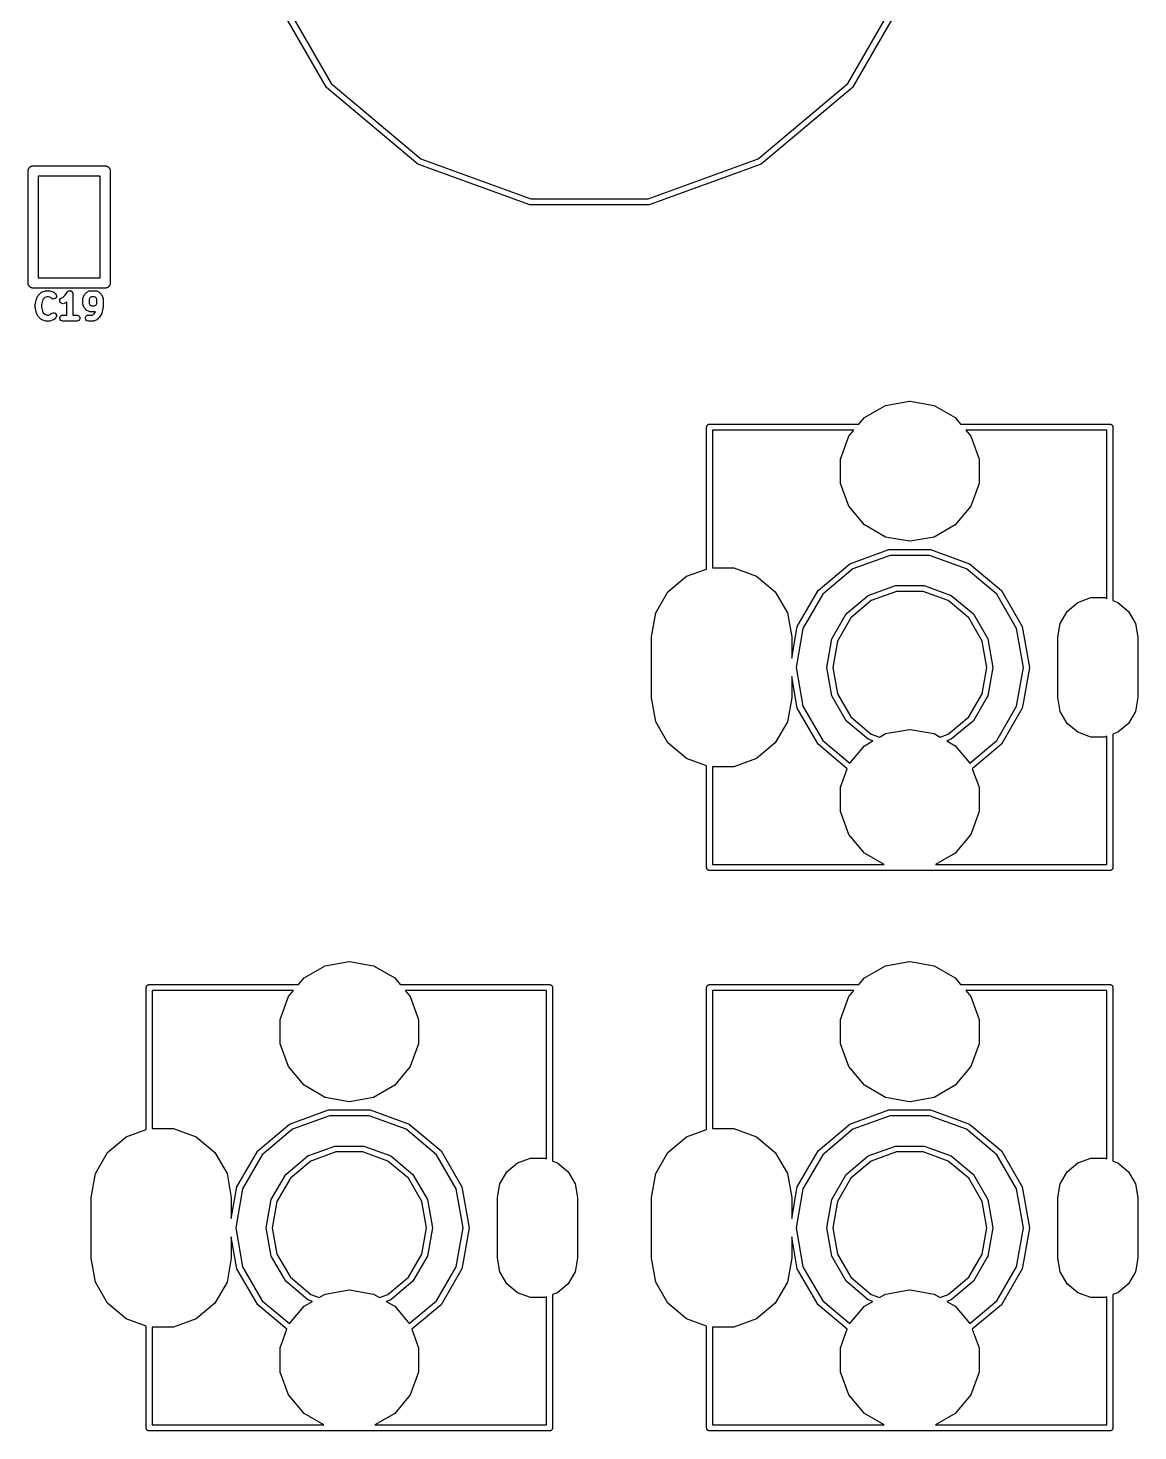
# Model space of a CAD drawing. Extents: x 12 to 77, y -112 to -11.
# Drawn here: x 47.97 to 75.7, y -111.58 to -76.53 of the extents above; entities that cross this region are included whole.
import ezdxf

# ---------------------------------------------------------------- set-up
doc = ezdxf.new("R2010")
doc.units = 0
doc.header["$MEASUREMENT"] = 0
doc.layers.add('BLACK', color=7, linetype='CONTINUOUS')

msp = doc.modelspace()

# ---------------------------------------------------------------- linework, layer by layer
at = {"layer": 'Black'}
for p, q in [((55.4312, -78.0119), (53.9421, -75.4328)), ((54.0831, -75.3815), (55.5461, -77.9155)), ((68.4539, -77.9155), (69.9169, -75.3815)), ((70.0579, -75.4328), (68.5688, -78.0119)), ((57.7125, -79.9262), (55.4312, -78.0119)), ((55.5461, -77.9155), (57.7875, -79.7963)), ((66.2125, -79.7963), (68.4539, -77.9155)), ((68.5688, -78.0119), (66.2875, -79.9262)), ((57.7875, -79.7963), (60.537, -80.797)), ((63.463, -80.797), (66.2125, -79.7963)), ((47.973, -80.1), (47.9749, -80.0891)), ((47.973, -82.9), (47.973, -80.1)), ((47.9749, -80.0779), (47.9787, -80.0675)), ((47.9749, -80.0891), (47.9749, -80.0779)), ((47.9787, -80.0675), (47.9807, -80.0566)), ((47.9807, -80.0566), (47.9862, -80.0469)), ((47.9862, -80.0469), (47.99, -80.0365)), ((47.99, -80.0365), (47.9972, -80.028)), ((47.9972, -80.028), (48.0027, -80.0184)), ((48.0027, -80.0184), (48.0112, -80.0112)), ((48.0112, -80.0112), (48.0184, -80.0027)), ((48.0184, -80.0027), (48.028, -79.9972)), ((48.028, -79.9972), (48.0365, -79.99)), ((48.0365, -79.99), (48.0469, -79.9862)), ((48.0469, -79.9862), (48.0566, -79.9807)), ((48.0566, -79.9807), (48.0675, -79.9787)), ((48.0675, -79.9787), (48.0779, -79.9749)), ((48.0779, -79.9749), (48.0891, -79.9749)), ((48.0891, -79.9749), (48.1, -79.973)), ((48.1, -79.973), (49.9, -79.973)), ((49.773, -80.227), (48.227, -80.227)), ((48.227, -80.227), (48.227, -82.773)), ((49.773, -82.773), (49.773, -80.227)), ((49.9, -79.973), (49.9109, -79.9749)), ((49.9109, -79.9749), (49.9221, -79.9749)), ((49.9221, -79.9749), (49.9325, -79.9787)), ((49.9325, -79.9787), (49.9434, -79.9807)), ((49.9434, -79.9807), (49.9531, -79.9862)), ((49.9531, -79.9862), (49.9635, -79.99)), ((49.9635, -79.99), (49.972, -79.9972)), ((49.972, -79.9972), (49.9816, -80.0027)), ((49.9816, -80.0027), (49.9888, -80.0112)), ((49.9888, -80.0112), (49.9973, -80.0184)), ((49.9973, -80.0184), (50.0028, -80.028)), ((50.0028, -80.028), (50.01, -80.0365)), ((50.01, -80.0365), (50.0138, -80.0469)), ((50.0138, -80.0469), (50.0193, -80.0566)), ((50.0193, -80.0566), (50.0213, -80.0675)), ((50.0213, -80.0675), (50.0251, -80.0779)), ((50.0251, -80.0779), (50.0251, -80.0891)), ((50.0251, -80.0891), (50.027, -80.1)), ((50.027, -80.1), (50.027, -82.9)), ((60.511, -80.9447), (57.7125, -79.9262)), ((66.2875, -79.9262), (63.489, -80.9447)), ((63.489, -80.9447), (60.511, -80.9447)), ((60.537, -80.797), (63.463, -80.797)), ((47.9749, -82.9109), (47.973, -82.9)), ((47.9749, -82.9221), (47.9749, -82.9109)), ((47.9787, -82.9325), (47.9749, -82.9221)), ((47.9807, -82.9434), (47.9787, -82.9325)), ((47.9862, -82.9531), (47.9807, -82.9434)), ((47.99, -82.9635), (47.9862, -82.9531)), ((47.9972, -82.972), (47.99, -82.9635)), ((48.0027, -82.9816), (47.9972, -82.972)), ((48.0112, -82.9888), (48.0027, -82.9816)), ((48.0184, -82.9973), (48.0112, -82.9888)), ((48.028, -83.0028), (48.0184, -82.9973)), ((48.0365, -83.01), (48.028, -83.0028)), ((48.0469, -83.0138), (48.0365, -83.01)), ((48.0566, -83.0193), (48.0469, -83.0138)), ((48.0675, -83.0213), (48.0566, -83.0193)), ((48.0779, -83.0251), (48.0675, -83.0213)), ((48.0891, -83.0251), (48.0779, -83.0251)), ((48.1, -83.027), (48.0891, -83.0251)), ((49.9, -83.027), (48.1, -83.027)), ((48.227, -82.773), (49.773, -82.773)), ((49.9109, -83.0251), (49.9, -83.027)), ((49.9221, -83.0251), (49.9109, -83.0251)), ((49.9325, -83.0213), (49.9221, -83.0251)), ((49.9434, -83.0193), (49.9325, -83.0213)), ((49.9531, -83.0138), (49.9434, -83.0193)), ((49.9635, -83.01), (49.9531, -83.0138)), ((49.972, -83.0028), (49.9635, -83.01)), ((49.9816, -82.9973), (49.972, -83.0028)), ((49.9888, -82.9888), (49.9816, -82.9973)), ((49.9973, -82.9816), (49.9888, -82.9888)), ((50.0028, -82.972), (49.9973, -82.9816)), ((50.01, -82.9635), (50.0028, -82.972)), ((50.0138, -82.9531), (50.01, -82.9635)), ((50.0193, -82.9434), (50.0138, -82.9531)), ((50.0213, -82.9325), (50.0193, -82.9434)), ((50.0251, -82.9221), (50.0213, -82.9325)), ((50.027, -82.9), (50.0251, -82.9109)), ((50.0251, -82.9109), (50.0251, -82.9221)), ((48.1568, -83.4089), (48.1858, -83.2928)), ((48.1858, -83.2928), (48.1892, -83.2852)), ((48.1892, -83.2852), (48.1916, -83.2772)), ((48.1916, -83.2772), (48.2206, -83.2192)), ((48.2206, -83.2192), (48.2279, -83.2094)), ((48.2279, -83.2094), (48.2349, -83.1994)), ((48.2349, -83.1994), (48.293, -83.1413)), ((48.293, -83.1413), (48.2966, -83.1388)), ((48.2966, -83.1388), (48.2995, -83.1355)), ((48.2995, -83.1355), (48.3073, -83.1313)), ((48.3317, -83.3379), (48.3069, -83.4368)), ((48.3073, -83.1313), (48.3147, -83.1261)), ((48.3147, -83.1261), (48.3189, -83.125)), ((48.3189, -83.125), (48.3228, -83.1229)), ((48.3228, -83.1229), (48.4098, -83.0939)), ((48.3514, -83.2984), (48.3317, -83.3379)), ((48.388, -83.2618), (48.3514, -83.2984)), ((48.4463, -83.2424), (48.388, -83.2618)), ((48.4098, -83.0939), (48.4219, -83.0921)), ((48.4219, -83.0921), (48.4339, -83.09)), ((48.4339, -83.09), (48.492, -83.09)), ((48.4796, -83.2424), (48.4463, -83.2424)), ((48.5379, -83.2618), (48.4796, -83.2424)), ((48.492, -83.09), (48.504, -83.0921)), ((48.504, -83.0921), (48.5161, -83.0939)), ((48.5161, -83.0939), (48.6032, -83.1229)), ((48.5542, -83.2781), (48.5379, -83.2618)), ((48.5759, -83.2933), (48.5542, -83.2781)), ((48.6015, -83.3001), (48.5759, -83.2933)), ((48.6278, -83.2978), (48.6015, -83.3001)), ((48.6032, -83.1229), (48.607, -83.125)), ((48.607, -83.125), (48.6113, -83.1261)), ((48.6113, -83.1261), (48.6186, -83.1313)), ((48.6186, -83.1313), (48.6265, -83.1355)), ((48.6265, -83.1355), (48.6294, -83.1388)), ((48.6518, -83.2866), (48.6278, -83.2978)), ((48.6294, -83.1388), (48.633, -83.1413)), ((48.633, -83.1413), (48.662, -83.1703)), ((48.6705, -83.2679), (48.6518, -83.2866)), ((48.662, -83.1703), (48.6772, -83.192)), ((48.6817, -83.244), (48.6705, -83.2679)), ((48.6772, -83.192), (48.684, -83.2176)), ((48.684, -83.2176), (48.6817, -83.244)), ((48.7643, -83.3358), (48.7704, -83.31)), ((48.7673, -83.3621), (48.7643, -83.3358)), ((48.7791, -83.3857), (48.7673, -83.3621)), ((48.7704, -83.31), (48.785, -83.288)), ((48.7984, -83.4039), (48.7791, -83.3857)), ((48.785, -83.288), (48.8063, -83.2722)), ((48.8226, -83.4145), (48.7984, -83.4039)), ((48.8063, -83.2722), (48.8533, -83.2487)), ((48.8533, -83.2487), (48.8972, -83.2047)), ((48.9325, -83.3795), (48.8744, -83.4085)), ((48.8972, -83.2047), (48.9511, -83.1239)), ((48.9383, -83.3751), (48.9325, -83.3795)), ((48.9383, -83.6996), (48.9383, -83.3751)), ((48.9511, -83.1239), (48.954, -83.1208)), ((48.954, -83.1208), (48.9561, -83.1172)), ((48.9561, -83.1172), (48.9631, -83.1113)), ((48.9631, -83.1113), (48.9694, -83.1048)), ((48.9694, -83.1048), (48.9732, -83.1029)), ((48.9732, -83.1029), (48.9764, -83.1002)), ((48.9764, -83.1002), (48.985, -83.0971)), ((48.985, -83.0971), (48.9931, -83.093)), ((48.9931, -83.093), (48.9973, -83.0926)), ((48.9973, -83.0926), (49.0013, -83.0911)), ((49.0013, -83.0911), (49.0104, -83.0911)), ((49.0104, -83.0911), (49.0194, -83.0901)), ((49.0194, -83.0901), (49.0235, -83.0911)), ((49.0235, -83.0911), (49.0277, -83.0911)), ((49.0277, -83.0911), (49.0363, -83.0942)), ((49.0363, -83.0942), (49.0451, -83.0964)), ((49.0451, -83.0964), (49.0486, -83.0987)), ((49.0486, -83.0987), (49.0526, -83.1002)), ((49.0526, -83.1002), (49.0596, -83.106)), ((49.0596, -83.106), (49.0672, -83.1111)), ((49.0672, -83.1111), (49.0697, -83.1145)), ((49.0697, -83.1145), (49.0729, -83.1172)), ((49.0729, -83.1172), (49.0774, -83.1251)), ((49.0774, -83.1251), (49.0828, -83.1324)), ((49.0828, -83.1324), (49.084, -83.1364)), ((49.084, -83.1364), (49.0861, -83.1401)), ((49.0861, -83.1401), (49.0877, -83.1491)), ((49.0877, -83.1491), (49.0903, -83.1578)), ((49.0903, -83.1578), (49.09, -83.162)), ((49.09, -83.162), (49.0907, -83.1662)), ((49.0907, -83.1662), (49.0907, -83.6996)), ((49.3447, -83.2823), (49.3455, -83.278)), ((49.3447, -83.4274), (49.3447, -83.2823)), ((49.3452, -83.2736), (49.3478, -83.265)), ((49.3455, -83.278), (49.3452, -83.2736)), ((49.3478, -83.265), (49.3493, -83.2562)), ((49.3493, -83.2562), (49.3515, -83.2524)), ((49.3515, -83.2524), (49.3528, -83.2482)), ((49.3528, -83.2482), (49.3818, -83.1902)), ((49.3818, -83.1902), (49.3891, -83.1804)), ((49.3891, -83.1804), (49.3961, -83.1703)), ((49.3961, -83.1703), (49.4251, -83.1413)), ((49.4251, -83.1413), (49.4351, -83.1343)), ((49.4351, -83.1343), (49.4449, -83.127)), ((49.4449, -83.127), (49.503, -83.098)), ((49.5126, -83.2694), (49.4971, -83.3003)), ((49.4971, -83.3003), (49.4971, -83.4094)), ((49.503, -83.098), (49.5072, -83.0968)), ((49.5072, -83.0968), (49.511, -83.0946)), ((49.511, -83.0946), (49.5198, -83.093)), ((49.5241, -83.2578), (49.5126, -83.2694)), ((49.5198, -83.093), (49.5283, -83.0905)), ((49.555, -83.2424), (49.5241, -83.2578)), ((49.5283, -83.0905), (49.5327, -83.0907)), ((49.5327, -83.0907), (49.537, -83.09)), ((49.537, -83.09), (49.6531, -83.09)), ((49.6352, -83.2424), (49.555, -83.2424)), ((49.6661, -83.2578), (49.6352, -83.2424)), ((49.6531, -83.09), (49.6575, -83.0907)), ((49.6575, -83.0907), (49.6619, -83.0905)), ((49.6619, -83.0905), (49.6704, -83.093)), ((49.6776, -83.2694), (49.6661, -83.2578)), ((49.6704, -83.093), (49.6792, -83.0946)), ((49.6931, -83.3003), (49.6776, -83.2694)), ((49.6792, -83.0946), (49.683, -83.0968)), ((49.683, -83.0968), (49.6872, -83.098)), ((49.6872, -83.098), (49.7453, -83.127)), ((49.6931, -83.4094), (49.6931, -83.3003)), ((49.7453, -83.127), (49.7551, -83.1343)), ((49.7551, -83.1343), (49.7651, -83.1413)), ((49.7651, -83.1413), (49.7941, -83.1703)), ((49.7941, -83.1703), (49.8011, -83.1803)), ((49.8011, -83.1803), (49.8084, -83.1902)), ((49.8084, -83.1902), (49.8374, -83.2482)), ((49.8374, -83.2482), (49.8387, -83.2524)), ((49.8387, -83.2524), (49.8409, -83.2562)), ((49.8409, -83.2562), (49.8424, -83.265)), ((49.8424, -83.265), (49.845, -83.2736)), ((49.845, -83.2736), (49.8447, -83.278)), ((49.8447, -83.278), (49.8455, -83.2823)), ((49.8455, -83.2823), (49.8455, -83.5145)), ((48.1545, -83.4274), (48.1562, -83.4182)), ((48.1545, -83.5145), (48.1545, -83.4274)), ((48.1562, -83.5237), (48.1545, -83.5145)), ((48.1562, -83.4182), (48.1568, -83.4089)), ((48.1568, -83.533), (48.1562, -83.5237)), ((48.1858, -83.6491), (48.1568, -83.533)), ((48.1892, -83.6567), (48.1858, -83.6491)), ((48.1916, -83.6647), (48.1892, -83.6567)), ((48.2206, -83.7228), (48.1916, -83.6647)), ((48.2279, -83.7326), (48.2206, -83.7228)), ((48.2349, -83.7426), (48.2279, -83.7326)), ((48.293, -83.8006), (48.2349, -83.7426)), ((48.3069, -83.4368), (48.3069, -83.5051)), ((48.3069, -83.5051), (48.3317, -83.604)), ((48.3317, -83.604), (48.3514, -83.6435)), ((48.3514, -83.6435), (48.388, -83.6801)), ((48.388, -83.6801), (48.4463, -83.6996)), ((48.4463, -83.6996), (48.4796, -83.6996)), ((48.4796, -83.6996), (48.5379, -83.6801)), ((48.5379, -83.6801), (48.5542, -83.6638)), ((48.5542, -83.6638), (48.5759, -83.6487)), ((48.5759, -83.6487), (48.6015, -83.6418)), ((48.6015, -83.6418), (48.6278, -83.6441)), ((48.6278, -83.6441), (48.6518, -83.6553)), ((48.6518, -83.6553), (48.6705, -83.674)), ((48.6772, -83.7499), (48.662, -83.7716)), ((48.6705, -83.674), (48.6817, -83.698)), ((48.684, -83.7244), (48.6772, -83.7499)), ((48.6817, -83.698), (48.684, -83.7244)), ((48.7653, -83.7625), (48.7744, -83.7377)), ((48.7744, -83.7377), (48.7914, -83.7174)), ((48.7914, -83.7174), (48.8143, -83.7042)), ((48.8143, -83.7042), (48.8403, -83.6996)), ((48.8491, -83.416), (48.8226, -83.4145)), ((48.8403, -83.6996), (48.9383, -83.6996)), ((48.8744, -83.4085), (48.8491, -83.416)), ((49.0907, -83.6996), (49.1887, -83.6996)), ((49.1887, -83.6996), (49.2147, -83.7042)), ((49.2147, -83.7042), (49.2377, -83.7174)), ((49.2377, -83.7174), (49.2547, -83.7377)), ((49.2547, -83.7377), (49.2637, -83.7625)), ((49.3455, -83.4318), (49.3447, -83.4274)), ((49.3452, -83.4361), (49.3455, -83.4318)), ((49.3478, -83.4447), (49.3452, -83.4361)), ((49.3493, -83.4535), (49.3478, -83.4447)), ((49.3515, -83.4573), (49.3493, -83.4535)), ((49.3528, -83.4615), (49.3515, -83.4573)), ((49.3818, -83.5196), (49.3528, -83.4615)), ((49.3891, -83.5294), (49.3818, -83.5196)), ((49.3961, -83.5394), (49.3891, -83.5294)), ((49.4251, -83.5684), (49.3961, -83.5394)), ((49.4039, -83.7625), (49.413, -83.7377)), ((49.413, -83.7377), (49.43, -83.7174)), ((49.4351, -83.5754), (49.4251, -83.5684)), ((49.43, -83.7174), (49.4529, -83.7042)), ((49.4449, -83.5827), (49.4351, -83.5754)), ((49.503, -83.6117), (49.4449, -83.5827)), ((49.4529, -83.7042), (49.479, -83.6996)), ((49.479, -83.6996), (49.5771, -83.6996)), ((49.4971, -83.4094), (49.5126, -83.4403)), ((49.5072, -83.613), (49.503, -83.6117)), ((49.511, -83.6151), (49.5072, -83.613)), ((49.5198, -83.6167), (49.511, -83.6151)), ((49.5126, -83.4403), (49.5241, -83.4519)), ((49.5283, -83.6192), (49.5198, -83.6167)), ((49.5241, -83.4519), (49.555, -83.4673)), ((49.5327, -83.619), (49.5283, -83.6192)), ((49.537, -83.6197), (49.5327, -83.619)), ((49.6531, -83.6197), (49.537, -83.6197)), ((49.555, -83.4673), (49.6352, -83.4673)), ((49.5771, -83.6996), (49.608, -83.6841)), ((49.608, -83.6841), (49.623, -83.6692)), ((49.623, -83.6692), (49.6563, -83.6192)), ((49.6352, -83.4673), (49.6661, -83.4519)), ((49.6563, -83.6192), (49.6531, -83.6197)), ((49.6661, -83.4519), (49.6776, -83.4403)), ((49.6776, -83.4403), (49.6931, -83.4094)), ((49.8036, -83.6729), (49.7456, -83.76)), ((49.8089, -83.661), (49.8036, -83.6729)), ((49.8142, -83.6491), (49.8089, -83.661)), ((49.8432, -83.533), (49.8142, -83.6491)), ((49.8438, -83.5237), (49.8432, -83.533)), ((49.8455, -83.5145), (49.8438, -83.5237)), ((48.2966, -83.8031), (48.293, -83.8006)), ((48.2995, -83.8064), (48.2966, -83.8031)), ((48.3073, -83.8107), (48.2995, -83.8064)), ((48.3147, -83.8158), (48.3073, -83.8107)), ((48.3189, -83.8169), (48.3147, -83.8158)), ((48.3228, -83.819), (48.3189, -83.8169)), ((48.4098, -83.8481), (48.3228, -83.819)), ((48.4219, -83.8499), (48.4098, -83.8481)), ((48.4339, -83.852), (48.4219, -83.8499)), ((48.492, -83.852), (48.4339, -83.852)), ((48.504, -83.8499), (48.492, -83.852)), ((48.5161, -83.8481), (48.504, -83.8499)), ((48.6032, -83.819), (48.5161, -83.8481)), ((48.607, -83.8169), (48.6032, -83.819)), ((48.6113, -83.8158), (48.607, -83.8169)), ((48.6186, -83.8107), (48.6113, -83.8158)), ((48.6265, -83.8064), (48.6186, -83.8107)), ((48.6294, -83.8031), (48.6265, -83.8064)), ((48.633, -83.8006), (48.6294, -83.8031)), ((48.662, -83.7716), (48.633, -83.8006)), ((48.7653, -83.789), (48.7653, -83.7625)), ((48.7744, -83.8139), (48.7653, -83.789)), ((48.7914, -83.8341), (48.7744, -83.8139)), ((48.8143, -83.8474), (48.7914, -83.8341)), ((48.8403, -83.852), (48.8143, -83.8474)), ((49.1887, -83.852), (48.8403, -83.852)), ((49.2147, -83.8474), (49.1887, -83.852)), ((49.2377, -83.8341), (49.2147, -83.8474)), ((49.2547, -83.8139), (49.2377, -83.8341)), ((49.2637, -83.789), (49.2547, -83.8139)), ((49.2637, -83.7625), (49.2637, -83.789)), ((49.4039, -83.789), (49.4039, -83.7625)), ((49.413, -83.8139), (49.4039, -83.789)), ((49.43, -83.8341), (49.413, -83.8139)), ((49.4529, -83.8474), (49.43, -83.8341)), ((49.479, -83.852), (49.4529, -83.8474)), ((49.5951, -83.852), (49.479, -83.852)), ((49.5994, -83.8512), (49.5951, -83.852)), ((49.6038, -83.8515), (49.5994, -83.8512)), ((49.6124, -83.8489), (49.6038, -83.8515)), ((49.6211, -83.8474), (49.6124, -83.8489)), ((49.625, -83.8452), (49.6211, -83.8474)), ((49.6292, -83.8439), (49.625, -83.8452)), ((49.6872, -83.8149), (49.6292, -83.8439)), ((49.6931, -83.8106), (49.6872, -83.8149)), ((49.697, -83.8076), (49.6931, -83.8106)), ((49.707, -83.8006), (49.697, -83.8076)), ((49.7361, -83.7716), (49.707, -83.8006)), ((49.7404, -83.7654), (49.7361, -83.7716)), ((49.7456, -83.76), (49.7404, -83.7654)), ((69.3948, -85.9555), (69.9933, -85.85)), ((69.9933, -85.85), (70.0067, -85.85)), ((70.0067, -85.85), (70.6052, -85.9555)), ((68.8684, -86.2594), (69.3948, -85.9555)), ((70.6052, -85.9555), (71.1316, -86.2594)), ((64.925, -86.5), (64.9261, -86.4935)), ((64.925, -90.0429), (64.925, -86.5)), ((64.9261, -86.487), (64.9284, -86.4808)), ((64.9261, -86.4935), (64.9261, -86.487)), ((64.9284, -86.4808), (64.9295, -86.4743)), ((64.9295, -86.4743), (64.9328, -86.4687)), ((64.9328, -86.4687), (64.935, -86.4625)), ((64.935, -86.4625), (64.9393, -86.4575)), ((64.9393, -86.4575), (64.9425, -86.4518)), ((64.9425, -86.4518), (64.9476, -86.4476)), ((64.9476, -86.4476), (64.9518, -86.4425)), ((64.9518, -86.4425), (64.9575, -86.4393)), ((64.9575, -86.4393), (64.9625, -86.435)), ((64.9625, -86.435), (64.9687, -86.4328)), ((64.9687, -86.4328), (64.9743, -86.4295)), ((64.9743, -86.4295), (64.9808, -86.4284)), ((64.9808, -86.4284), (64.987, -86.4261)), ((64.987, -86.4261), (64.9935, -86.4261)), ((64.9935, -86.4261), (65, -86.425)), ((65, -86.425), (68.7295, -86.425)), ((68.7295, -86.425), (68.8684, -86.2594)), ((71.1316, -86.2594), (71.2705, -86.425)), ((71.2705, -86.425), (75, -86.425)), ((75, -86.425), (75.0065, -86.4261)), ((75.0065, -86.4261), (75.013, -86.4261)), ((75.013, -86.4261), (75.0192, -86.4284)), ((75.0192, -86.4284), (75.0257, -86.4295)), ((75.0257, -86.4295), (75.0313, -86.4328)), ((75.0313, -86.4328), (75.0375, -86.435)), ((75.0375, -86.435), (75.0425, -86.4393)), ((75.0425, -86.4393), (75.0482, -86.4425)), ((75.0482, -86.4425), (75.0524, -86.4476)), ((75.0524, -86.4476), (75.0575, -86.4518)), ((75.0575, -86.4518), (75.0607, -86.4575)), ((75.0607, -86.4575), (75.065, -86.4625)), ((75.065, -86.4625), (75.0672, -86.4687)), ((75.0672, -86.4687), (75.0705, -86.4743)), ((75.0705, -86.4743), (75.0716, -86.4808)), ((75.0716, -86.4808), (75.0739, -86.487)), ((75.0739, -86.487), (75.0739, -86.4935)), ((75.0739, -86.4935), (75.075, -86.5)), ((75.075, -86.5), (75.075, -90.8318)), ((68.6036, -86.575), (65.075, -86.575)), ((65.075, -86.575), (65.075, -90.017)), ((68.2699, -87.2961), (68.4778, -86.725)), ((68.4778, -86.725), (68.6036, -86.575)), ((74.925, -86.575), (71.3964, -86.575)), ((71.3964, -86.575), (71.5222, -86.725)), ((71.5222, -86.725), (71.7301, -87.2961)), ((74.925, -90.7772), (74.925, -86.575)), ((68.2699, -87.9039), (68.2699, -87.2961)), ((71.7301, -87.2961), (71.7301, -87.9039)), ((68.4778, -88.475), (68.2699, -87.9039)), ((71.7301, -87.9039), (71.5222, -88.475)), ((68.8684, -88.9406), (68.4778, -88.475)), ((71.5222, -88.475), (71.1316, -88.9406)), ((69.3948, -89.2445), (68.8684, -88.9406)), ((71.1316, -88.9406), (70.6052, -89.2445)), ((69.9933, -89.35), (69.3948, -89.2445)), ((70.0067, -89.35), (69.9933, -89.35)), ((70.6052, -89.2445), (70.0067, -89.35)), ((68.5048, -89.9102), (69.4807, -89.555)), ((69.5068, -89.7027), (68.5798, -90.0401)), ((69.4807, -89.555), (70.5193, -89.555)), ((70.4932, -89.7027), (69.5068, -89.7027)), ((71.4202, -90.0401), (70.4932, -89.7027)), ((70.5193, -89.555), (71.4952, -89.9102)), ((64.425, -90.2249), (64.925, -90.0429)), ((65.075, -90.017), (65.6039, -90.017)), ((65.6039, -90.017), (66.175, -90.2249)), ((67.7092, -90.5778), (68.5048, -89.9102)), ((68.5798, -90.0401), (67.8241, -90.6742)), ((72.1759, -90.6742), (71.4202, -90.0401)), ((71.4952, -89.9102), (72.2908, -90.5778)), ((63.9594, -90.6156), (64.425, -90.2249)), ((66.175, -90.2249), (66.6406, -90.6156)), ((63.6555, -91.1419), (63.9594, -90.6156)), ((66.6406, -90.6156), (66.9445, -91.1419)), ((67.1899, -91.4772), (67.7092, -90.5778)), ((67.8241, -90.6742), (67.3308, -91.5285)), ((68.4105, -91.1662), (68.9625, -90.703)), ((68.9625, -90.703), (69.6397, -90.4565)), ((69.6657, -90.6042), (69.0375, -90.8329)), ((69.6397, -90.4565), (70.3603, -90.4565)), ((70.3343, -90.6042), (69.6657, -90.6042)), ((70.9625, -90.8329), (70.3343, -90.6042)), ((70.3603, -90.4565), (71.0375, -90.703)), ((71.0375, -90.703), (71.5895, -91.1662)), ((72.6692, -91.5285), (72.1759, -90.6742)), ((72.2908, -90.5778), (72.8101, -91.4772)), ((74.2, -90.8773), (74.5264, -90.7585)), ((74.5264, -90.7585), (74.8736, -90.7585)), ((74.8736, -90.7585), (74.925, -90.7772)), ((69.0375, -90.8329), (68.5254, -91.2626)), ((71.4746, -91.2626), (70.9625, -90.8329)), ((73.7603, -91.4013), (73.934, -91.1005)), ((73.934, -91.1005), (74.2, -90.8773)), ((75.075, -90.8318), (75.2, -90.8773)), ((75.2, -90.8773), (75.466, -91.1005)), ((75.466, -91.1005), (75.6397, -91.4013)), ((63.55, -91.7405), (63.6555, -91.1419)), ((66.9445, -91.1419), (67.05, -91.7405)), ((68.0501, -91.7903), (68.4105, -91.1662)), ((68.5254, -91.2626), (68.1911, -91.8416)), ((71.8089, -91.8416), (71.4746, -91.2626)), ((71.5895, -91.1662), (71.9499, -91.7903)), ((73.7, -91.7433), (73.7603, -91.4013)), ((75.6397, -91.4013), (75.7, -91.7433)), ((63.55, -93.2596), (63.55, -91.7405)), ((67.05, -92.2704), (67.1899, -91.4772)), ((67.05, -91.7405), (67.05, -92.2704)), ((67.3308, -91.5285), (67.1595, -92.5)), ((67.925, -92.5), (68.0501, -91.7903)), ((71.9499, -91.7903), (72.075, -92.5)), ((72.8405, -92.5), (72.6692, -91.5285)), ((72.8101, -91.4772), (72.9905, -92.5)), ((73.7, -93.2567), (73.7, -91.7433)), ((75.7, -91.7433), (75.7, -93.2567)), ((68.1911, -91.8416), (68.075, -92.5)), ((71.925, -92.5), (71.8089, -91.8416)), ((67.1595, -92.5), (67.3308, -93.4715)), ((68.0501, -93.2097), (67.925, -92.5)), ((68.075, -92.5), (68.1911, -93.1584)), ((71.8089, -93.1584), (71.925, -92.5)), ((72.075, -92.5), (71.9499, -93.2097)), ((72.6692, -93.4715), (72.8405, -92.5)), ((72.9905, -92.5), (72.8405, -93.3507)), ((67.1899, -93.5228), (67.05, -92.7296)), ((67.05, -92.7296), (67.05, -93.2596)), ((68.4105, -93.8338), (68.0501, -93.2097)), ((68.1911, -93.1584), (68.5254, -93.7374)), ((71.4746, -93.7374), (71.8089, -93.1584)), ((71.9499, -93.2097), (71.925, -93.2528)), ((63.6555, -93.8581), (63.55, -93.2596)), ((67.05, -93.2596), (66.9445, -93.8581)), ((67.7092, -94.4222), (67.1899, -93.5228)), ((67.3308, -93.4715), (67.8241, -94.3258)), ((71.925, -93.2528), (71.5895, -93.8338)), ((72.1759, -94.3258), (72.6692, -93.4715)), ((72.8101, -93.5228), (72.2908, -94.4222)), ((72.8405, -93.3507), (72.8101, -93.5228)), ((73.7603, -93.5987), (73.7, -93.2567)), ((75.7, -93.2567), (75.6397, -93.5987)), ((63.9594, -94.3844), (63.6555, -93.8581)), ((66.9445, -93.8581), (66.6406, -94.3844)), ((68.9625, -94.297), (68.4105, -93.8338)), ((68.5254, -93.7374), (69.0375, -94.1671)), ((70.9625, -94.1671), (71.4746, -93.7374)), ((71.5895, -93.8338), (71.0375, -94.297)), ((73.934, -93.8995), (73.7603, -93.5987)), ((74.2, -94.1227), (73.934, -93.8995)), ((75.466, -93.8995), (75.2, -94.1227)), ((75.6397, -93.5987), (75.466, -93.8995)), ((69.0375, -94.1671), (69.2444, -94.2424)), ((69.2444, -94.2424), (69.3948, -94.1555)), ((69.3948, -94.1555), (69.9933, -94.05)), ((69.9933, -94.05), (70.0067, -94.05)), ((70.0067, -94.05), (70.6052, -94.1555)), ((70.6052, -94.1555), (70.7556, -94.2424)), ((70.7556, -94.2424), (70.9625, -94.1671)), ((74.5264, -94.2415), (74.2, -94.1227)), ((74.8736, -94.2415), (74.5264, -94.2415)), ((74.925, -94.2228), (74.8736, -94.2415)), ((74.925, -97.425), (74.925, -94.2228)), ((75.2, -94.1227), (75.075, -94.1682)), ((75.075, -94.1682), (75.075, -97.5)), ((64.425, -94.7751), (63.9594, -94.3844)), ((66.6406, -94.3844), (66.175, -94.7751)), ((68.4381, -95.0339), (67.7092, -94.4222)), ((67.8241, -94.3258), (68.5027, -94.8953)), ((68.5027, -94.8953), (68.8684, -94.4594)), ((68.8684, -94.4594), (69.0774, -94.3388)), ((69.0774, -94.3388), (68.9625, -94.297)), ((71.0375, -94.297), (70.9226, -94.3388)), ((70.9226, -94.3388), (71.1316, -94.4594)), ((71.1316, -94.4594), (71.4973, -94.8953)), ((71.4973, -94.8953), (72.1759, -94.3258)), ((72.2908, -94.4222), (71.5619, -95.0339)), ((64.925, -94.9571), (64.425, -94.7751)), ((64.925, -97.5), (64.925, -94.9571)), ((66.175, -94.7751), (65.6039, -94.983)), ((65.6039, -94.983), (65.075, -94.983)), ((65.075, -94.983), (65.075, -97.425)), ((68.2699, -95.4961), (68.4381, -95.0339)), ((71.5619, -95.0339), (71.7301, -95.4961)), ((68.2699, -96.1039), (68.2699, -95.4961)), ((71.7301, -95.4961), (71.7301, -96.1039)), ((68.4778, -96.675), (68.2699, -96.1039)), ((71.7301, -96.1039), (71.5222, -96.675)), ((68.8684, -97.1406), (68.4778, -96.675)), ((71.5222, -96.675), (71.1316, -97.1406)), ((65.075, -97.425), (69.3611, -97.425)), ((69.3611, -97.425), (68.8684, -97.1406)), ((71.1316, -97.1406), (70.6389, -97.425)), ((70.6389, -97.425), (74.925, -97.425)), ((64.9261, -97.5065), (64.925, -97.5)), ((64.9261, -97.513), (64.9261, -97.5065)), ((64.9284, -97.5192), (64.9261, -97.513)), ((64.9295, -97.5257), (64.9284, -97.5192)), ((64.9328, -97.5313), (64.9295, -97.5257)), ((64.935, -97.5375), (64.9328, -97.5313)), ((64.9393, -97.5425), (64.935, -97.5375)), ((64.9425, -97.5482), (64.9393, -97.5425)), ((64.9476, -97.5524), (64.9425, -97.5482)), ((64.9518, -97.5575), (64.9476, -97.5524)), ((64.9575, -97.5607), (64.9518, -97.5575)), ((64.9625, -97.565), (64.9575, -97.5607)), ((64.9687, -97.5672), (64.9625, -97.565)), ((64.9743, -97.5705), (64.9687, -97.5672)), ((64.9808, -97.5716), (64.9743, -97.5705)), ((64.987, -97.5739), (64.9808, -97.5716)), ((64.9935, -97.5739), (64.987, -97.5739)), ((65, -97.575), (64.9935, -97.5739)), ((75, -97.575), (65, -97.575)), ((75.0065, -97.5739), (75, -97.575)), ((75.013, -97.5739), (75.0065, -97.5739)), ((75.0192, -97.5716), (75.013, -97.5739)), ((75.0257, -97.5705), (75.0192, -97.5716)), ((75.0313, -97.5672), (75.0257, -97.5705)), ((75.0375, -97.565), (75.0313, -97.5672)), ((75.0425, -97.5607), (75.0375, -97.565)), ((75.0482, -97.5575), (75.0425, -97.5607)), ((75.0524, -97.5524), (75.0482, -97.5575)), ((75.0575, -97.5482), (75.0524, -97.5524)), ((75.0607, -97.5425), (75.0575, -97.5482)), ((75.065, -97.5375), (75.0607, -97.5425)), ((75.0672, -97.5313), (75.065, -97.5375)), ((75.0705, -97.5257), (75.0672, -97.5313)), ((75.0716, -97.5192), (75.0705, -97.5257)), ((75.0739, -97.513), (75.0716, -97.5192)), ((75.075, -97.5), (75.0739, -97.5065)), ((75.0739, -97.5065), (75.0739, -97.513)), ((55.3948, -99.9555), (55.9933, -99.85)), ((55.9933, -99.85), (56.0067, -99.85)), ((56.0067, -99.85), (56.6052, -99.9555)), ((69.3948, -99.9555), (69.9933, -99.85)), ((69.9933, -99.85), (70.0067, -99.85)), ((70.0067, -99.85), (70.6052, -99.9555)), ((54.8684, -100.259), (55.3948, -99.9555)), ((56.6052, -99.9555), (57.1316, -100.259)), ((68.8684, -100.259), (69.3948, -99.9555)), ((70.6052, -99.9555), (71.1316, -100.259)), ((50.925, -100.5), (50.9261, -100.494)), ((50.925, -104.043), (50.925, -100.5)), ((50.9261, -100.487), (50.9284, -100.481)), ((50.9261, -100.494), (50.9261, -100.487)), ((50.9284, -100.481), (50.9295, -100.474)), ((50.9295, -100.474), (50.9328, -100.469)), ((50.9328, -100.469), (50.935, -100.463)), ((50.935, -100.463), (50.9393, -100.457)), ((50.9393, -100.457), (50.9425, -100.452)), ((50.9425, -100.452), (50.9476, -100.448)), ((50.9476, -100.448), (50.9518, -100.443)), ((50.9518, -100.443), (50.9575, -100.439)), ((50.9575, -100.439), (50.9625, -100.435)), ((50.9625, -100.435), (50.9687, -100.433)), ((50.9687, -100.433), (50.9743, -100.43)), ((50.9743, -100.43), (50.9808, -100.428)), ((50.9808, -100.428), (50.987, -100.426)), ((50.987, -100.426), (50.9935, -100.426)), ((50.9935, -100.426), (51, -100.425)), ((51, -100.425), (54.7295, -100.425)), ((54.6036, -100.575), (51.075, -100.575)), ((51.075, -100.575), (51.075, -104.017)), ((54.4778, -100.725), (54.6036, -100.575)), ((54.7295, -100.425), (54.8684, -100.259)), ((57.1316, -100.259), (57.2705, -100.425)), ((57.2705, -100.425), (61, -100.425)), ((60.925, -100.575), (57.3964, -100.575)), ((57.3964, -100.575), (57.5222, -100.725)), ((60.925, -104.777), (60.925, -100.575)), ((61, -100.425), (61.0065, -100.426)), ((61.0065, -100.426), (61.013, -100.426)), ((61.013, -100.426), (61.0192, -100.428)), ((61.0192, -100.428), (61.0257, -100.43)), ((61.0257, -100.43), (61.0313, -100.433)), ((61.0313, -100.433), (61.0375, -100.435)), ((61.0375, -100.435), (61.0425, -100.439)), ((61.0425, -100.439), (61.0482, -100.443)), ((61.0482, -100.443), (61.0524, -100.448)), ((61.0524, -100.448), (61.0575, -100.452)), ((61.0575, -100.452), (61.0607, -100.457)), ((61.0607, -100.457), (61.065, -100.463)), ((61.065, -100.463), (61.0672, -100.469)), ((61.0672, -100.469), (61.0705, -100.474)), ((61.0705, -100.474), (61.0716, -100.481)), ((61.0716, -100.481), (61.0739, -100.487)), ((61.0739, -100.487), (61.0739, -100.494)), ((61.0739, -100.494), (61.075, -100.5)), ((61.075, -100.5), (61.075, -104.832)), ((64.925, -100.5), (64.9261, -100.494)), ((64.925, -104.043), (64.925, -100.5)), ((64.9261, -100.487), (64.9284, -100.481)), ((64.9261, -100.494), (64.9261, -100.487)), ((64.9284, -100.481), (64.9295, -100.474)), ((64.9295, -100.474), (64.9328, -100.469)), ((64.9328, -100.469), (64.935, -100.463)), ((64.935, -100.463), (64.9393, -100.457)), ((64.9393, -100.457), (64.9425, -100.452)), ((64.9425, -100.452), (64.9476, -100.448)), ((64.9476, -100.448), (64.9518, -100.443)), ((64.9518, -100.443), (64.9575, -100.439)), ((64.9575, -100.439), (64.9625, -100.435)), ((64.9625, -100.435), (64.9687, -100.433)), ((64.9687, -100.433), (64.9743, -100.43)), ((64.9743, -100.43), (64.9808, -100.428)), ((64.9808, -100.428), (64.987, -100.426)), ((64.987, -100.426), (64.9935, -100.426)), ((64.9935, -100.426), (65, -100.425)), ((65, -100.425), (68.7295, -100.425)), ((68.6036, -100.575), (65.075, -100.575)), ((65.075, -100.575), (65.075, -104.017)), ((68.4778, -100.725), (68.6036, -100.575)), ((68.7295, -100.425), (68.8684, -100.259)), ((71.1316, -100.259), (71.2705, -100.425)), ((71.2705, -100.425), (75, -100.425)), ((74.925, -100.575), (71.3964, -100.575)), ((71.3964, -100.575), (71.5222, -100.725)), ((74.925, -104.777), (74.925, -100.575)), ((75, -100.425), (75.0065, -100.426)), ((75.0065, -100.426), (75.013, -100.426)), ((75.013, -100.426), (75.0192, -100.428)), ((75.0192, -100.428), (75.0257, -100.43)), ((75.0257, -100.43), (75.0313, -100.433)), ((75.0313, -100.433), (75.0375, -100.435)), ((75.0375, -100.435), (75.0425, -100.439)), ((75.0425, -100.439), (75.0482, -100.443)), ((75.0482, -100.443), (75.0524, -100.448)), ((75.0524, -100.448), (75.0575, -100.452)), ((75.0575, -100.452), (75.0607, -100.457)), ((75.0607, -100.457), (75.065, -100.463)), ((75.065, -100.463), (75.0672, -100.469)), ((75.0672, -100.469), (75.0705, -100.474)), ((75.0705, -100.474), (75.0716, -100.481)), ((75.0716, -100.481), (75.0739, -100.487)), ((75.0739, -100.487), (75.0739, -100.494)), ((75.0739, -100.494), (75.075, -100.5)), ((75.075, -100.5), (75.075, -104.832)), ((54.2699, -101.296), (54.4778, -100.725)), ((57.5222, -100.725), (57.7301, -101.296)), ((68.2699, -101.296), (68.4778, -100.725)), ((71.5222, -100.725), (71.7301, -101.296)), ((54.2699, -101.904), (54.2699, -101.296)), ((57.7301, -101.296), (57.7301, -101.904)), ((68.2699, -101.904), (68.2699, -101.296)), ((71.7301, -101.296), (71.7301, -101.904)), ((54.4778, -102.475), (54.2699, -101.904)), ((57.7301, -101.904), (57.5222, -102.475)), ((68.4778, -102.475), (68.2699, -101.904)), ((71.7301, -101.904), (71.5222, -102.475)), ((54.8684, -102.941), (54.4778, -102.475)), ((57.5222, -102.475), (57.1316, -102.941)), ((68.8684, -102.941), (68.4778, -102.475)), ((71.5222, -102.475), (71.1316, -102.941)), ((55.3948, -103.244), (54.8684, -102.941)), ((57.1316, -102.941), (56.6052, -103.244)), ((69.3948, -103.244), (68.8684, -102.941)), ((71.1316, -102.941), (70.6052, -103.244)), ((55.9933, -103.35), (55.3948, -103.244)), ((56.0067, -103.35), (55.9933, -103.35)), ((56.6052, -103.244), (56.0067, -103.35)), ((69.9933, -103.35), (69.3948, -103.244)), ((70.0067, -103.35), (69.9933, -103.35)), ((70.6052, -103.244), (70.0067, -103.35)), ((54.5048, -103.91), (55.4807, -103.555)), ((55.5068, -103.703), (54.5798, -104.04)), ((55.4807, -103.555), (56.5193, -103.555)), ((56.4932, -103.703), (55.5068, -103.703)), ((57.4202, -104.04), (56.4932, -103.703)), ((56.5193, -103.555), (57.4952, -103.91)), ((68.5048, -103.91), (69.4807, -103.555)), ((69.5068, -103.703), (68.5798, -104.04)), ((69.4807, -103.555), (70.5193, -103.555)), ((70.4932, -103.703), (69.5068, -103.703)), ((71.4202, -104.04), (70.4932, -103.703)), ((70.5193, -103.555), (71.4952, -103.91)), ((50.425, -104.225), (50.925, -104.043)), ((51.075, -104.017), (51.6039, -104.017)), ((51.6039, -104.017), (52.175, -104.225)), ((53.7092, -104.578), (54.5048, -103.91)), ((54.5798, -104.04), (53.8241, -104.674)), ((58.1759, -104.674), (57.4202, -104.04)), ((57.4952, -103.91), (58.2908, -104.578)), ((64.425, -104.225), (64.925, -104.043)), ((65.075, -104.017), (65.6039, -104.017)), ((65.6039, -104.017), (66.175, -104.225)), ((67.7092, -104.578), (68.5048, -103.91)), ((68.5798, -104.04), (67.8241, -104.674)), ((72.1759, -104.674), (71.4202, -104.04)), ((71.4952, -103.91), (72.2908, -104.578)), ((49.9594, -104.616), (50.425, -104.225)), ((52.175, -104.225), (52.6406, -104.616)), ((63.9594, -104.616), (64.425, -104.225)), ((66.175, -104.225), (66.6406, -104.616)), ((49.6555, -105.142), (49.9594, -104.616)), ((52.6406, -104.616), (52.9445, -105.142)), ((53.1899, -105.477), (53.7092, -104.578)), ((53.8241, -104.674), (53.3308, -105.529)), ((54.4105, -105.166), (54.9625, -104.703)), ((54.9625, -104.703), (55.6397, -104.457)), ((55.6657, -104.604), (55.0375, -104.833)), ((55.6397, -104.457), (56.3603, -104.457)), ((56.3343, -104.604), (55.6657, -104.604)), ((56.9625, -104.833), (56.3343, -104.604)), ((56.3603, -104.457), (57.0375, -104.703)), ((57.0375, -104.703), (57.5895, -105.166)), ((58.6692, -105.529), (58.1759, -104.674)), ((58.2908, -104.578), (58.8101, -105.477)), ((60.2, -104.877), (60.5264, -104.759)), ((60.5264, -104.759), (60.8736, -104.759)), ((60.8736, -104.759), (60.925, -104.777)), ((63.6555, -105.142), (63.9594, -104.616)), ((66.6406, -104.616), (66.9445, -105.142)), ((67.1899, -105.477), (67.7092, -104.578)), ((67.8241, -104.674), (67.3308, -105.529)), ((68.4105, -105.166), (68.9625, -104.703)), ((68.9625, -104.703), (69.6397, -104.457)), ((69.6657, -104.604), (69.0375, -104.833)), ((69.6397, -104.457), (70.3603, -104.457)), ((70.3343, -104.604), (69.6657, -104.604)), ((70.9625, -104.833), (70.3343, -104.604)), ((70.3603, -104.457), (71.0375, -104.703)), ((71.0375, -104.703), (71.5895, -105.166)), ((72.6692, -105.529), (72.1759, -104.674)), ((72.2908, -104.578), (72.8101, -105.477)), ((74.2, -104.877), (74.5264, -104.759)), ((74.5264, -104.759), (74.8736, -104.759)), ((74.8736, -104.759), (74.925, -104.777)), ((55.0375, -104.833), (54.5254, -105.263)), ((57.4746, -105.263), (56.9625, -104.833)), ((59.7603, -105.401), (59.934, -105.101)), ((59.934, -105.101), (60.2, -104.877)), ((61.075, -104.832), (61.2, -104.877)), ((61.2, -104.877), (61.466, -105.101)), ((61.466, -105.101), (61.6397, -105.401)), ((69.0375, -104.833), (68.5254, -105.263)), ((71.4746, -105.263), (70.9625, -104.833)), ((73.7603, -105.401), (73.934, -105.101)), ((73.934, -105.101), (74.2, -104.877)), ((75.075, -104.832), (75.2, -104.877)), ((75.2, -104.877), (75.466, -105.101)), ((75.466, -105.101), (75.6397, -105.401)), ((49.55, -105.74), (49.6555, -105.142)), ((52.9445, -105.142), (53.05, -105.74)), ((53.05, -106.27), (53.1899, -105.477)), ((54.0501, -105.79), (54.4105, -105.166)), ((54.5254, -105.263), (54.1911, -105.842)), ((57.8089, -105.842), (57.4746, -105.263)), ((57.5895, -105.166), (57.9499, -105.79)), ((58.8101, -105.477), (58.9905, -106.5)), ((59.7, -105.743), (59.7603, -105.401)), ((61.6397, -105.401), (61.7, -105.743)), ((63.55, -105.74), (63.6555, -105.142)), ((66.9445, -105.142), (67.05, -105.74)), ((67.05, -106.27), (67.1899, -105.477)), ((68.0501, -105.79), (68.4105, -105.166)), ((68.5254, -105.263), (68.1911, -105.842)), ((71.8089, -105.842), (71.4746, -105.263)), ((71.5895, -105.166), (71.9499, -105.79)), ((72.8101, -105.477), (72.9905, -106.5)), ((73.7, -105.743), (73.7603, -105.401)), ((75.6397, -105.401), (75.7, -105.743)), ((49.55, -107.26), (49.55, -105.74)), ((53.05, -105.74), (53.05, -106.27)), ((53.3308, -105.529), (53.1595, -106.5)), ((53.925, -106.5), (54.0501, -105.79)), ((57.9499, -105.79), (58.075, -106.5)), ((58.8405, -106.5), (58.6692, -105.529)), ((59.7, -107.257), (59.7, -105.743)), ((61.7, -105.743), (61.7, -107.257)), ((63.55, -107.26), (63.55, -105.74)), ((67.05, -105.74), (67.05, -106.27)), ((67.3308, -105.529), (67.1595, -106.5)), ((67.925, -106.5), (68.0501, -105.79)), ((71.9499, -105.79), (72.075, -106.5)), ((72.8405, -106.5), (72.6692, -105.529)), ((73.7, -107.257), (73.7, -105.743)), ((75.7, -105.743), (75.7, -107.257)), ((54.1911, -105.842), (54.075, -106.5)), ((57.925, -106.5), (57.8089, -105.842)), ((68.1911, -105.842), (68.075, -106.5)), ((71.925, -106.5), (71.8089, -105.842)), ((53.1595, -106.5), (53.3308, -107.472)), ((54.0501, -107.21), (53.925, -106.5)), ((54.075, -106.5), (54.1911, -107.158)), ((57.8089, -107.158), (57.925, -106.5)), ((58.075, -106.5), (57.9499, -107.21)), ((58.6692, -107.472), (58.8405, -106.5)), ((58.9905, -106.5), (58.8405, -107.351)), ((67.1595, -106.5), (67.3308, -107.472)), ((68.0501, -107.21), (67.925, -106.5)), ((68.075, -106.5), (68.1911, -107.158)), ((71.8089, -107.158), (71.925, -106.5)), ((72.075, -106.5), (71.9499, -107.21)), ((72.6692, -107.472), (72.8405, -106.5)), ((72.9905, -106.5), (72.8405, -107.351)), ((53.1899, -107.523), (53.05, -106.73)), ((53.05, -106.73), (53.05, -107.26)), ((67.1899, -107.523), (67.05, -106.73)), ((67.05, -106.73), (67.05, -107.26)), ((54.4105, -107.834), (54.0501, -107.21)), ((54.1911, -107.158), (54.5254, -107.737)), ((57.4746, -107.737), (57.8089, -107.158)), ((57.9499, -107.21), (57.925, -107.253)), ((68.4105, -107.834), (68.0501, -107.21)), ((68.1911, -107.158), (68.5254, -107.737)), ((71.4746, -107.737), (71.8089, -107.158)), ((71.9499, -107.21), (71.925, -107.253)), ((49.6555, -107.858), (49.55, -107.26)), ((53.05, -107.26), (52.9445, -107.858)), ((53.7092, -108.422), (53.1899, -107.523)), ((53.3308, -107.472), (53.8241, -108.326)), ((57.925, -107.253), (57.5895, -107.834)), ((58.1759, -108.326), (58.6692, -107.472)), ((58.8101, -107.523), (58.2908, -108.422)), ((58.8405, -107.351), (58.8101, -107.523)), ((59.7603, -107.599), (59.7, -107.257)), ((61.7, -107.257), (61.6397, -107.599)), ((63.6555, -107.858), (63.55, -107.26)), ((67.05, -107.26), (66.9445, -107.858)), ((67.7092, -108.422), (67.1899, -107.523)), ((67.3308, -107.472), (67.8241, -108.326)), ((71.925, -107.253), (71.5895, -107.834)), ((72.1759, -108.326), (72.6692, -107.472)), ((72.8101, -107.523), (72.2908, -108.422)), ((72.8405, -107.351), (72.8101, -107.523)), ((73.7603, -107.599), (73.7, -107.257)), ((75.7, -107.257), (75.6397, -107.599)), ((49.9594, -108.384), (49.6555, -107.858)), ((52.9445, -107.858), (52.6406, -108.384)), ((54.9625, -108.297), (54.4105, -107.834)), ((54.5254, -107.737), (55.0375, -108.167)), ((56.9625, -108.167), (57.4746, -107.737)), ((57.5895, -107.834), (57.0375, -108.297)), ((59.934, -107.899), (59.7603, -107.599)), ((60.2, -108.123), (59.934, -107.899)), ((61.466, -107.899), (61.2, -108.123)), ((61.6397, -107.599), (61.466, -107.899)), ((63.9594, -108.384), (63.6555, -107.858)), ((66.9445, -107.858), (66.6406, -108.384)), ((68.9625, -108.297), (68.4105, -107.834)), ((68.5254, -107.737), (69.0375, -108.167)), ((70.9625, -108.167), (71.4746, -107.737)), ((71.5895, -107.834), (71.0375, -108.297)), ((73.934, -107.899), (73.7603, -107.599)), ((74.2, -108.123), (73.934, -107.899)), ((75.466, -107.899), (75.2, -108.123)), ((75.6397, -107.599), (75.466, -107.899)), ((55.0375, -108.167), (55.2444, -108.242)), ((55.2444, -108.242), (55.3948, -108.156)), ((55.3948, -108.156), (55.9933, -108.05)), ((55.9933, -108.05), (56.0067, -108.05)), ((56.0067, -108.05), (56.6052, -108.156)), ((56.6052, -108.156), (56.7556, -108.242)), ((56.7556, -108.242), (56.9625, -108.167)), ((60.5264, -108.241), (60.2, -108.123)), ((60.8736, -108.241), (60.5264, -108.241)), ((60.925, -108.223), (60.8736, -108.241)), ((60.925, -111.425), (60.925, -108.223)), ((61.2, -108.123), (61.075, -108.168)), ((61.075, -108.168), (61.075, -111.5)), ((69.0375, -108.167), (69.2444, -108.242)), ((69.2444, -108.242), (69.3948, -108.156)), ((69.3948, -108.156), (69.9933, -108.05)), ((69.9933, -108.05), (70.0067, -108.05)), ((70.0067, -108.05), (70.6052, -108.156)), ((70.6052, -108.156), (70.7556, -108.242)), ((70.7556, -108.242), (70.9625, -108.167)), ((74.5264, -108.241), (74.2, -108.123)), ((74.8736, -108.241), (74.5264, -108.241)), ((74.925, -108.223), (74.8736, -108.241)), ((74.925, -111.425), (74.925, -108.223)), ((75.2, -108.123), (75.075, -108.168)), ((75.075, -108.168), (75.075, -111.5)), ((50.425, -108.775), (49.9594, -108.384)), ((52.6406, -108.384), (52.175, -108.775)), ((54.4381, -109.034), (53.7092, -108.422)), ((53.8241, -108.326), (54.5027, -108.895)), ((54.5027, -108.895), (54.8684, -108.459)), ((54.8684, -108.459), (55.0774, -108.339)), ((55.0774, -108.339), (54.9625, -108.297)), ((57.0375, -108.297), (56.9226, -108.339)), ((56.9226, -108.339), (57.1316, -108.459)), ((57.1316, -108.459), (57.4973, -108.895)), ((57.4973, -108.895), (58.1759, -108.326)), ((58.2908, -108.422), (57.5619, -109.034)), ((64.425, -108.775), (63.9594, -108.384)), ((66.6406, -108.384), (66.175, -108.775)), ((68.4381, -109.034), (67.7092, -108.422)), ((67.8241, -108.326), (68.5027, -108.895)), ((68.5027, -108.895), (68.8684, -108.459)), ((68.8684, -108.459), (69.0774, -108.339)), ((69.0774, -108.339), (68.9625, -108.297)), ((71.0375, -108.297), (70.9226, -108.339)), ((70.9226, -108.339), (71.1316, -108.459)), ((71.1316, -108.459), (71.4973, -108.895)), ((71.4973, -108.895), (72.1759, -108.326)), ((72.2908, -108.422), (71.5619, -109.034)), ((50.925, -108.957), (50.425, -108.775)), ((50.925, -111.5), (50.925, -108.957)), ((51.6039, -108.983), (51.075, -108.983)), ((51.075, -108.983), (51.075, -111.425)), ((52.175, -108.775), (51.6039, -108.983)), ((64.925, -108.957), (64.425, -108.775)), ((64.925, -111.5), (64.925, -108.957)), ((65.6039, -108.983), (65.075, -108.983)), ((65.075, -108.983), (65.075, -111.425)), ((66.175, -108.775), (65.6039, -108.983)), ((54.2699, -109.496), (54.4381, -109.034)), ((57.5619, -109.034), (57.7301, -109.496)), ((68.2699, -109.496), (68.4381, -109.034)), ((71.5619, -109.034), (71.7301, -109.496)), ((54.2699, -110.104), (54.2699, -109.496)), ((57.7301, -109.496), (57.7301, -110.104)), ((68.2699, -110.104), (68.2699, -109.496)), ((71.7301, -109.496), (71.7301, -110.104)), ((54.4778, -110.675), (54.2699, -110.104)), ((57.7301, -110.104), (57.5222, -110.675)), ((68.4778, -110.675), (68.2699, -110.104)), ((71.7301, -110.104), (71.5222, -110.675)), ((54.8684, -111.141), (54.4778, -110.675)), ((57.5222, -110.675), (57.1316, -111.141)), ((68.8684, -111.141), (68.4778, -110.675)), ((71.5222, -110.675), (71.1316, -111.141)), ((51.075, -111.425), (55.3611, -111.425)), ((55.3611, -111.425), (54.8684, -111.141)), ((57.1316, -111.141), (56.6389, -111.425)), ((56.6389, -111.425), (60.925, -111.425)), ((65.075, -111.425), (69.3611, -111.425)), ((69.3611, -111.425), (68.8684, -111.141)), ((71.1316, -111.141), (70.6389, -111.425)), ((70.6389, -111.425), (74.925, -111.425)), ((50.9261, -111.506), (50.925, -111.5)), ((50.9261, -111.513), (50.9261, -111.506)), ((50.9284, -111.519), (50.9261, -111.513)), ((50.9295, -111.526), (50.9284, -111.519)), ((50.9328, -111.531), (50.9295, -111.526)), ((50.935, -111.538), (50.9328, -111.531)), ((50.9393, -111.543), (50.935, -111.538)), ((50.9425, -111.548), (50.9393, -111.543)), ((50.9476, -111.552), (50.9425, -111.548)), ((50.9518, -111.557), (50.9476, -111.552)), ((50.9575, -111.561), (50.9518, -111.557)), ((50.9625, -111.565), (50.9575, -111.561)), ((50.9687, -111.567), (50.9625, -111.565)), ((50.9743, -111.57), (50.9687, -111.567)), ((50.9808, -111.572), (50.9743, -111.57)), ((50.987, -111.574), (50.9808, -111.572)), ((50.9935, -111.574), (50.987, -111.574)), ((51, -111.575), (50.9935, -111.574)), ((61, -111.575), (51, -111.575)), ((61.0065, -111.574), (61, -111.575)), ((61.013, -111.574), (61.0065, -111.574)), ((61.0192, -111.572), (61.013, -111.574)), ((61.0257, -111.57), (61.0192, -111.572)), ((61.0313, -111.567), (61.0257, -111.57)), ((61.0375, -111.565), (61.0313, -111.567)), ((61.0425, -111.561), (61.0375, -111.565)), ((61.0482, -111.557), (61.0425, -111.561)), ((61.0524, -111.552), (61.0482, -111.557)), ((61.0575, -111.548), (61.0524, -111.552)), ((61.0607, -111.543), (61.0575, -111.548)), ((61.065, -111.538), (61.0607, -111.543)), ((61.0672, -111.531), (61.065, -111.538)), ((61.0705, -111.526), (61.0672, -111.531)), ((61.0716, -111.519), (61.0705, -111.526)), ((61.0739, -111.513), (61.0716, -111.519)), ((61.075, -111.5), (61.0739, -111.506)), ((61.0739, -111.506), (61.0739, -111.513)), ((64.9261, -111.506), (64.925, -111.5)), ((64.9261, -111.513), (64.9261, -111.506)), ((64.9284, -111.519), (64.9261, -111.513)), ((64.9295, -111.526), (64.9284, -111.519)), ((64.9328, -111.531), (64.9295, -111.526)), ((64.935, -111.538), (64.9328, -111.531)), ((64.9393, -111.543), (64.935, -111.538)), ((64.9425, -111.548), (64.9393, -111.543)), ((64.9476, -111.552), (64.9425, -111.548)), ((64.9518, -111.557), (64.9476, -111.552)), ((64.9575, -111.561), (64.9518, -111.557)), ((64.9625, -111.565), (64.9575, -111.561)), ((64.9687, -111.567), (64.9625, -111.565)), ((64.9743, -111.57), (64.9687, -111.567)), ((64.9808, -111.572), (64.9743, -111.57)), ((64.987, -111.574), (64.9808, -111.572)), ((64.9935, -111.574), (64.987, -111.574)), ((65, -111.575), (64.9935, -111.574)), ((75, -111.575), (65, -111.575)), ((75.0065, -111.574), (75, -111.575)), ((75.013, -111.574), (75.0065, -111.574)), ((75.0192, -111.572), (75.013, -111.574)), ((75.0257, -111.57), (75.0192, -111.572)), ((75.0313, -111.567), (75.0257, -111.57)), ((75.0375, -111.565), (75.0313, -111.567)), ((75.0425, -111.561), (75.0375, -111.565)), ((75.0482, -111.557), (75.0425, -111.561)), ((75.0524, -111.552), (75.0482, -111.557)), ((75.0575, -111.548), (75.0524, -111.552)), ((75.0607, -111.543), (75.0575, -111.548)), ((75.065, -111.538), (75.0607, -111.543)), ((75.0672, -111.531), (75.065, -111.538)), ((75.0705, -111.526), (75.0672, -111.531)), ((75.0716, -111.519), (75.0705, -111.526)), ((75.0739, -111.513), (75.0716, -111.519)), ((75.075, -111.5), (75.0739, -111.506)), ((75.0739, -111.506), (75.0739, -111.513))]:
    msp.add_line(p, q, dxfattribs=at)

doc.saveas('drawing.dxf')
